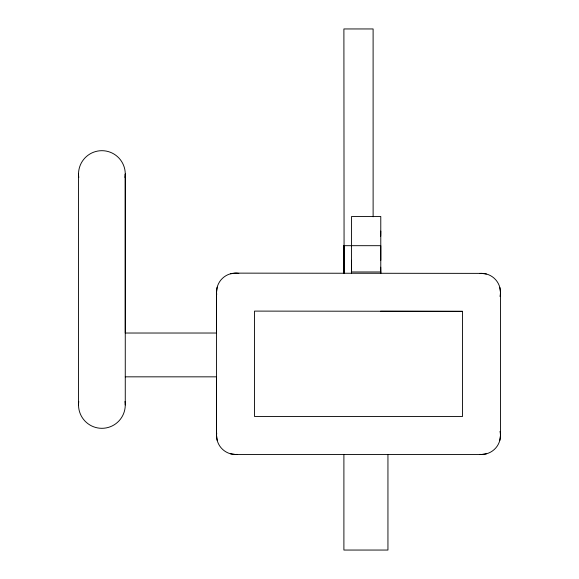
<?xml version="1.0" encoding="UTF-8"?>
<svg xmlns="http://www.w3.org/2000/svg" width="579" height="579" viewBox="0 0 579 579"><rect width="100%" height="100%" fill="white"/><g stroke="black" fill="none" stroke-linecap="round" stroke-linejoin="round"><path stroke-width="0.87" d="M125.267 404.945L125.267 174.047L125.267 333.026L216.553 333.026L216.546 292.098L217.19 287.184M217.19 440.387L216.553 435.495L216.553 292.12M343.904 273.505L343.912 245.684L380.779 245.691L380.779 260.304M486.389 274.012L481.482 273.382L351.569 273.252L351.569 216.481L380.779 216.481L380.779 273.281L380.692 267.209M462.491 311.314L462.498 416.511L254.514 416.489L254.514 311.104L462.498 311.336L380.548 311.234M380.685 236.239L380.779 231.086M499.815 440.387L500.473 435.495L500.473 292.366L499.815 287.437M230.616 453.813L235.537 454.479L481.482 454.479L486.389 453.813M230.616 273.758L235.537 273.136L351.569 273.252M380.779 271.971L351.569 271.971L351.569 260.289M125.267 376.835L216.553 376.842L216.553 435.495M343.919 245.691L344.092 273.23L343.897 28.95L373.108 28.95L373.122 216.778M387.944 454.464L387.944 550.05L343.897 550.05L343.897 454.464M78.527 174.047L78.527 404.953M125.006 401.464A23.37 23.37 0 0 1 101.897 428.315A23.37 23.37 0 0 1 78.787 401.464M216.705 294.573A18.984 18.984 0 0 1 238.83 273.404M78.787 177.536A23.37 23.37 0 0 1 101.897 150.685A23.37 23.37 0 0 1 125.006 177.536M237.18 454.392A18.984 18.984 0 0 1 216.705 432.998M479.825 273.433A18.984 18.984 0 0 1 500.01 296.462M500.01 431.362A18.984 18.984 0 0 1 479.825 454.392"/></g></svg>
